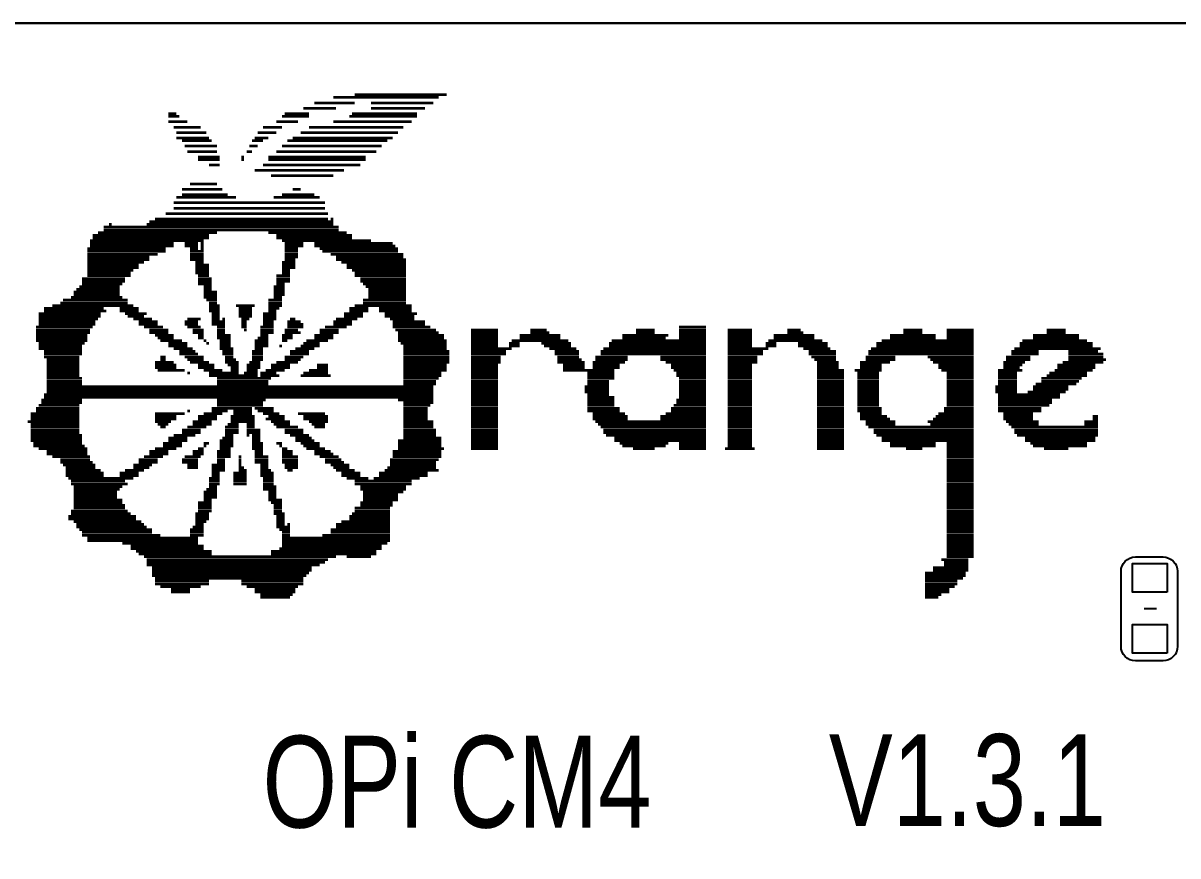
# Model space of a CAD drawing. Extents: x -3.5 to 51.5, y -3.5 to 36.5.
# Drawn here: x 23.4 to 33.63, y 29.12 to 36.5 of the extents above; entities that cross this region are included whole.
import ezdxf

# ---------------------------------------------------------------- set-up
doc = ezdxf.new("R2010")
doc.units = 0
for name, color, linetype in [('BG_OUTLINE', 1, 'CONTINUOUS'), ('BG_SILKSCREEN_TOP', 142, 'CONTINUOUS'), ('PG_SILKSCREEN_TOP', 2, 'CONTINUOUS'), ('PIN_TOP', 3, 'CONTINUOUS')]:
    doc.layers.add(name, color=color, linetype=linetype)

msp = doc.modelspace()

# ---------------------------------------------------------------- linework, layer by layer
at = {"layer": 'BG_OUTLINE'}
msp.add_lwpolyline([(47.99965, 36.499038), (-0.000254, 36.499038, 0.414214), (-3.50012, 32.999172), (-3.50012, -0.000762, 0.414235), (-0.000254, -3.500882), (47.99965, -3.500882, 0.414255), (51.49977, -0.000762), (51.49977, 32.999172, 0.414233)], format="xyb", close=True, dxfattribs=at)
msp.add_lwpolyline([(-0.000254, 36.499038), (47.99965, 36.499038)], dxfattribs=at)
at = {"layer": 'BG_SILKSCREEN_TOP', "const_width": 0.023622}
for points in [[(25.978104, 35.792664), (26.337006, 35.792664)], [(26.145744, 35.840162), (27.07894, 35.840162)], [(26.337006, 35.864292), (27.150822, 35.864292)], [(26.48077, 35.792664), (27.031188, 35.792664)], [(24.685752, 35.696906), (24.757634, 35.696906)], [(25.71496, 35.696906), (25.930098, 35.696906)], [(25.8826, 35.744658), (26.169874, 35.744658)], [(26.31313, 35.696906), (26.887678, 35.696906)], [(26.48077, 35.744658), (26.95956, 35.744658)], [(24.685752, 35.672522), (24.781764, 35.672522)], [(24.685752, 35.625024), (24.853392, 35.625024)], [(25.643078, 35.625024), (25.834848, 35.625024)], [(25.69083, 35.672522), (25.930098, 35.672522)], [(26.145744, 35.625024), (26.839672, 35.625024)], [(26.289254, 35.672522), (26.887678, 35.672522)], [(24.733758, 35.577018), (24.972772, 35.577018)], [(24.757634, 35.529266), (25.021032, 35.529266)], [(24.757634, 35.48126), (25.044654, 35.48126)], [(25.451562, 35.48126), (25.57145, 35.48126)], [(25.475438, 35.529266), (25.643078, 35.529266)], [(25.52319, 35.577018), (25.69083, 35.577018)], [(25.786588, 35.48126), (26.672286, 35.48126)], [(25.85847, 35.529266), (26.720292, 35.529266)], [(25.930098, 35.577018), (26.768044, 35.577018)], [(24.805386, 35.457384), (25.068784, 35.457384)], [(24.829516, 35.409632), (25.11679, 35.409632)], [(25.40381, 35.409632), (25.475438, 35.409632)], [(25.427686, 35.457384), (25.52319, 35.457384)], [(25.69083, 35.409632), (26.576274, 35.409632)], [(25.738836, 35.457384), (26.62428, 35.457384)], [(24.853392, 35.361626), (25.11679, 35.361626)], [(24.94915, 35.31362), (25.140412, 35.31362)], [(24.94915, 35.289744), (25.140412, 35.289744)], [(25.332182, 35.31362), (25.356058, 35.31362)], [(25.332182, 35.289744), (25.356058, 35.289744)], [(25.379934, 35.361626), (25.427686, 35.361626)], [(25.57145, 35.31362), (26.433018, 35.31362)], [(25.57145, 35.289744), (26.433018, 35.289744)], [(25.643078, 35.361626), (26.528522, 35.361626)], [(25.044654, 35.241992), (25.140412, 35.241992)], [(25.451562, 35.19424), (26.241502, 35.19424)], [(25.52319, 35.241992), (26.385266, 35.241992)], [(24.877014, 35.074352), (25.11679, 35.074352)], [(25.595326, 35.146488), (26.145744, 35.146488)], [(24.805386, 35.0266), (25.164542, 35.0266)], [(24.805386, 34.978848), (25.21204, 34.978848)], [(25.69083, 34.978848), (25.978104, 34.978848)], [(25.786588, 35.0266), (25.85847, 35.0266)], [(24.733758, 34.90722), (26.073862, 34.90722)], [(24.757634, 34.954718), (25.28443, 34.954718)], [(25.619202, 34.954718), (26.025856, 34.954718)], [(24.566118, 34.763202), (26.098246, 34.763202)], [(24.661876, 34.811208), (26.098246, 34.811208)], [(24.733758, 34.859214), (26.073862, 34.859214)], [(26.121868, 34.763202), (26.145744, 34.763202)], [(24.111458, 34.691574), (26.193496, 34.691574)], [(24.111458, 34.667444), (26.193496, 34.667444)], [(24.158956, 34.71545), (24.18334, 34.71545)], [(24.494236, 34.71545), (26.145744, 34.71545)], [(24.518366, 34.739072), (26.145744, 34.739072)], [(23.99157, 34.571432), (24.997156, 34.571432)], [(24.0157, 34.619692), (25.044654, 34.619692)], [(24.0157, 34.595816), (25.044654, 34.595816)], [(24.063706, 34.643822), (25.11679, 34.643822)], [(25.57145, 34.643822), (26.265378, 34.643822)], [(25.643078, 34.619692), (26.31313, 34.619692)], [(25.643078, 34.595816), (26.31313, 34.595816)], [(25.69083, 34.571432), (26.48077, 34.571432)], [(23.967948, 34.499804), (24.661876, 34.499804)], [(23.967948, 34.476182), (24.661876, 34.476182)], [(23.99157, 34.54781), (24.733758, 34.54781)], [(23.99157, 34.523934), (24.733758, 34.523934)], [(24.829516, 34.54781), (24.94915, 34.54781)], [(24.829516, 34.523934), (24.94915, 34.523934)], [(24.877014, 34.499804), (24.94915, 34.499804)], [(24.877014, 34.476182), (24.997156, 34.476182)], [(24.972772, 34.54781), (24.997156, 34.54781)], [(24.972772, 34.523934), (24.997156, 34.523934)], [(24.972772, 34.499804), (24.997156, 34.499804)], [(25.71496, 34.54781), (25.8826, 34.54781)], [(25.71496, 34.523934), (25.8826, 34.523934)], [(25.71496, 34.499804), (25.834848, 34.499804)], [(25.71496, 34.476182), (25.834848, 34.476182)], [(25.978104, 34.54781), (26.672286, 34.54781)], [(25.978104, 34.523934), (26.696162, 34.523934)], [(26.025856, 34.499804), (26.720292, 34.499804)], [(26.049986, 34.476182), (26.720292, 34.476182)], [(23.967948, 34.452052), (24.589994, 34.452052)], [(23.967948, 34.428176), (24.518366, 34.428176)], [(23.967948, 34.4043), (24.518366, 34.4043)], [(23.967948, 34.380424), (24.470614, 34.380424)], [(23.967948, 34.356548), (24.422354, 34.356548)], [(24.877014, 34.452052), (24.997156, 34.452052)], [(24.877014, 34.428176), (24.997156, 34.428176)], [(24.877014, 34.4043), (24.997156, 34.4043)], [(24.92502, 34.380424), (24.997156, 34.380424)], [(24.92502, 34.356548), (25.044654, 34.356548)], [(25.69083, 34.380424), (25.810464, 34.380424)], [(25.69083, 34.356548), (25.810464, 34.356548)], [(25.71496, 34.452052), (25.834848, 34.452052)], [(25.71496, 34.428176), (25.834848, 34.428176)], [(25.71496, 34.4043), (25.810464, 34.4043)], [(26.121868, 34.452052), (26.768044, 34.452052)], [(26.169874, 34.428176), (26.768044, 34.428176)], [(26.169874, 34.4043), (26.79192, 34.4043)], [(26.217626, 34.380424), (26.79192, 34.380424)], [(26.265378, 34.356548), (26.79192, 34.356548)], [(23.967948, 34.332672), (24.422354, 34.332672)], [(23.967948, 34.308796), (24.374602, 34.308796)], [(23.967948, 34.284412), (24.350726, 34.284412)], [(23.967948, 34.260536), (24.350726, 34.260536)], [(24.92502, 34.332672), (25.044654, 34.332672)], [(24.92502, 34.308796), (25.044654, 34.308796)], [(24.92502, 34.284412), (25.044654, 34.284412)], [(24.94915, 34.260536), (25.044654, 34.260536)], [(25.643078, 34.260536), (25.762458, 34.260536)], [(25.69083, 34.332672), (25.810464, 34.332672)], [(25.69083, 34.308796), (25.762458, 34.308796)], [(25.69083, 34.284412), (25.762458, 34.284412)], [(26.265378, 34.332672), (26.79192, 34.332672)], [(26.31313, 34.308796), (26.79192, 34.308796)], [(26.337006, 34.284412), (26.79192, 34.284412)], [(26.337006, 34.260536), (26.79192, 34.260536)], [(23.89632, 34.165032), (24.254968, 34.165032)], [(23.919942, 34.23666), (24.302974, 34.23666)], [(23.919942, 34.212784), (24.302974, 34.212784)], [(23.919942, 34.188908), (24.279098, 34.188908)], [(24.94915, 34.23666), (25.068784, 34.23666)], [(24.94915, 34.212784), (25.068784, 34.212784)], [(24.94915, 34.188908), (25.068784, 34.188908)], [(24.997156, 34.165032), (25.068784, 34.165032)], [(25.619202, 34.165032), (25.71496, 34.165032)], [(25.643078, 34.23666), (25.762458, 34.23666)], [(25.643078, 34.212784), (25.762458, 34.212784)], [(25.643078, 34.188908), (25.71496, 34.188908)], [(26.385266, 34.23666), (26.79192, 34.23666)], [(26.385266, 34.212784), (26.79192, 34.212784)], [(26.409142, 34.188908), (26.79192, 34.188908)], [(26.433018, 34.165032), (26.79192, 34.165032)], [(23.82393, 34.069274), (24.279098, 34.069274)], [(23.84806, 34.117026), (24.254968, 34.117026)], [(23.84806, 34.093404), (24.254968, 34.093404)], [(23.871936, 34.141156), (24.254968, 34.141156)], [(24.997156, 34.141156), (25.068784, 34.141156)], [(24.997156, 34.117026), (25.11679, 34.117026)], [(24.997156, 34.093404), (25.11679, 34.093404)], [(24.997156, 34.069274), (25.11679, 34.069274)], [(25.619202, 34.141156), (25.71496, 34.141156)], [(25.619202, 34.117026), (25.71496, 34.117026)], [(25.619202, 34.093404), (25.71496, 34.093404)], [(25.619202, 34.069274), (25.69083, 34.069274)], [(26.456894, 34.141156), (26.79192, 34.141156)], [(26.456894, 34.117026), (26.79192, 34.117026)], [(26.456894, 34.093404), (26.79192, 34.093404)], [(26.456894, 34.069274), (26.79192, 34.069274)], [(23.584662, 33.973516), (24.111458, 33.973516)], [(23.584662, 33.949386), (24.135334, 33.949386)], [(23.656798, 33.997392), (24.374602, 33.997392)], [(23.72868, 34.021014), (24.326596, 34.021014)], [(23.752302, 34.045398), (24.326596, 34.045398)], [(24.254968, 33.973516), (24.422354, 33.973516)], [(24.254968, 33.949386), (24.422354, 33.949386)], [(25.021032, 34.045398), (25.11679, 34.045398)], [(25.044654, 34.021014), (25.11679, 34.021014)], [(25.044654, 33.997392), (25.140412, 33.997392)], [(25.044654, 33.973516), (25.140412, 33.973516)], [(25.044654, 33.949386), (25.140412, 33.949386)], [(25.28443, 33.997392), (25.451562, 33.997392)], [(25.308052, 33.973516), (25.427686, 33.973516)], [(25.308052, 33.949386), (25.427686, 33.949386)], [(25.57145, 34.045398), (25.69083, 34.045398)], [(25.57145, 34.021014), (25.69083, 34.021014)], [(25.57145, 33.997392), (25.69083, 33.997392)], [(25.57145, 33.973516), (25.667208, 33.973516)], [(25.57145, 33.949386), (25.643078, 33.949386)], [(26.289254, 33.973516), (26.456894, 33.973516)], [(26.289254, 33.949386), (26.456894, 33.949386)], [(26.337006, 33.997392), (26.839672, 33.997392)], [(26.409142, 34.045398), (26.79192, 34.045398)], [(26.409142, 34.021014), (26.79192, 34.021014)], [(26.552652, 33.973516), (26.839672, 33.973516)], [(26.552652, 33.949386), (26.839672, 33.949386)], [(23.53691, 33.925764), (24.087328, 33.925764)], [(23.53691, 33.901634), (24.087328, 33.901634)], [(23.53691, 33.877758), (24.063706, 33.877758)], [(23.53691, 33.853628), (24.039576, 33.853628)], [(24.302974, 33.925764), (24.494236, 33.925764)], [(24.326596, 33.901634), (24.470614, 33.901634)], [(24.374602, 33.877758), (24.542242, 33.877758)], [(24.422354, 33.853628), (24.589994, 33.853628)], [(24.829516, 33.853628), (24.94915, 33.853628)], [(24.853392, 33.877758), (24.972772, 33.877758)], [(25.068784, 33.925764), (25.140412, 33.925764)], [(25.068784, 33.901634), (25.140412, 33.901634)], [(25.068784, 33.877758), (25.140412, 33.877758)], [(25.068784, 33.853628), (25.188418, 33.853628)], [(25.164542, 33.877758), (25.188418, 33.877758)], [(25.308052, 33.925764), (25.427686, 33.925764)], [(25.308052, 33.901634), (25.427686, 33.901634)], [(25.332182, 33.877758), (25.40381, 33.877758)], [(25.332182, 33.853628), (25.379934, 33.853628)], [(25.52319, 33.925764), (25.643078, 33.925764)], [(25.52319, 33.901634), (25.643078, 33.901634)], [(25.52319, 33.877758), (25.643078, 33.877758)], [(25.52319, 33.853628), (25.619202, 33.853628)], [(25.738836, 33.853628), (25.85847, 33.853628)], [(25.762458, 33.877758), (25.810464, 33.877758)], [(26.145744, 33.853628), (26.31313, 33.853628)], [(26.169874, 33.877758), (26.360882, 33.877758)], [(26.241502, 33.925764), (26.409142, 33.925764)], [(26.241502, 33.901634), (26.409142, 33.901634)], [(26.600404, 33.925764), (26.887678, 33.925764)], [(26.600404, 33.901634), (26.863548, 33.901634)], [(26.647902, 33.877758), (26.863548, 33.877758)], [(26.672286, 33.853628), (26.95956, 33.853628)], [(23.513034, 33.80613), (24.0157, 33.80613)], [(23.513034, 33.782), (23.99157, 33.782)], [(23.513034, 33.758378), (23.99157, 33.758378)], [(23.53691, 33.830006), (24.039576, 33.830006)], [(24.422354, 33.830006), (24.589994, 33.830006)], [(24.470614, 33.80613), (24.637746, 33.80613)], [(24.518366, 33.782), (24.685752, 33.782)], [(24.518366, 33.758378), (24.685752, 33.758378)], [(24.829516, 33.830006), (24.94915, 33.830006)], [(24.853392, 33.80613), (24.972772, 33.80613)], [(24.901144, 33.782), (24.997156, 33.782)], [(24.901144, 33.758378), (24.997156, 33.758378)], [(25.068784, 33.830006), (25.188418, 33.830006)], [(25.11679, 33.80613), (25.188418, 33.80613)], [(25.11679, 33.782), (25.188418, 33.782)], [(25.11679, 33.758378), (25.188418, 33.758378)], [(25.332182, 33.830006), (25.379934, 33.830006)], [(25.332182, 33.80613), (25.379934, 33.80613)], [(25.356058, 33.782), (25.379934, 33.782)], [(25.499568, 33.80613), (25.619202, 33.80613)], [(25.499568, 33.782), (25.619202, 33.782)], [(25.499568, 33.758378), (25.619202, 33.758378)], [(25.52319, 33.830006), (25.619202, 33.830006)], [(25.71496, 33.782), (25.834848, 33.782)], [(25.71496, 33.758378), (25.85847, 33.758378)], [(25.738836, 33.830006), (25.8826, 33.830006)], [(25.738836, 33.80613), (25.8826, 33.80613)], [(26.025856, 33.782), (26.193496, 33.782)], [(26.025856, 33.758378), (26.193496, 33.758378)], [(26.073862, 33.80613), (26.265378, 33.80613)], [(26.145744, 33.830006), (26.31313, 33.830006)], [(26.672286, 33.830006), (26.95956, 33.830006)], [(26.672286, 33.80613), (27.007312, 33.80613)], [(26.696162, 33.782), (27.055318, 33.782)], [(26.720292, 33.758378), (27.07894, 33.758378)], [(27.366214, 33.782), (27.605736, 33.782)], [(27.366214, 33.758378), (27.605736, 33.758378)], [(27.892756, 33.782), (28.036774, 33.782)], [(27.892756, 33.758378), (28.060396, 33.758378)], [(28.826206, 33.782), (28.993846, 33.782)], [(28.826206, 33.758378), (28.993846, 33.758378)], [(29.209238, 33.80613), (29.448506, 33.80613)], [(29.209238, 33.782), (29.448506, 33.782)], [(29.209238, 33.758378), (29.448506, 33.758378)], [(29.640022, 33.782), (29.855414, 33.782)], [(29.640022, 33.758378), (29.855414, 33.758378)], [(30.16631, 33.782), (30.286198, 33.782)], [(30.16631, 33.758378), (30.310074, 33.758378)], [(31.195518, 33.782), (31.363158, 33.782)], [(31.195518, 33.758378), (31.363158, 33.758378)], [(31.57855, 33.782), (31.817818, 33.782)], [(31.57855, 33.758378), (31.817818, 33.758378)], [(32.464248, 33.782), (32.631634, 33.782)], [(32.464248, 33.758378), (32.631634, 33.758378)], [(23.513034, 33.733994), (23.967948, 33.733994)], [(23.513034, 33.710118), (23.967948, 33.710118)], [(23.513034, 33.685988), (23.967948, 33.685988)], [(23.53691, 33.662366), (23.944072, 33.662366)], [(23.53691, 33.63849), (23.919942, 33.63849)], [(24.566118, 33.733994), (24.733758, 33.733994)], [(24.589994, 33.710118), (24.733758, 33.710118)], [(24.614124, 33.685988), (24.805386, 33.685988)], [(24.685752, 33.662366), (24.853392, 33.662366)], [(24.685752, 33.63849), (24.853392, 33.63849)], [(24.94915, 33.733994), (24.997156, 33.733994)], [(24.94915, 33.710118), (24.997156, 33.710118)], [(24.997156, 33.685988), (25.021032, 33.685988)], [(25.021032, 33.662366), (25.044654, 33.662366)], [(25.11679, 33.733994), (25.23617, 33.733994)], [(25.11679, 33.710118), (25.23617, 33.710118)], [(25.140412, 33.685988), (25.23617, 33.685988)], [(25.140412, 33.662366), (25.23617, 33.662366)], [(25.140412, 33.63849), (25.23617, 33.63849)], [(25.451562, 33.685988), (25.57145, 33.685988)], [(25.451562, 33.662366), (25.57145, 33.662366)], [(25.451562, 33.63849), (25.57145, 33.63849)], [(25.475438, 33.710118), (25.57145, 33.710118)], [(25.499568, 33.733994), (25.57145, 33.733994)], [(25.667208, 33.63849), (25.69083, 33.63849)], [(25.69083, 33.733994), (25.786588, 33.733994)], [(25.69083, 33.710118), (25.786588, 33.710118)], [(25.69083, 33.685988), (25.738836, 33.685988)], [(25.85847, 33.63849), (26.025856, 33.63849)], [(25.8826, 33.662366), (26.025856, 33.662366)], [(25.906476, 33.685988), (26.098246, 33.685988)], [(25.978104, 33.733994), (26.145744, 33.733994)], [(25.978104, 33.710118), (26.145744, 33.710118)], [(26.720292, 33.733994), (27.126946, 33.733994)], [(26.720292, 33.710118), (27.126946, 33.710118)], [(26.720292, 33.685988), (27.150822, 33.685988)], [(26.743914, 33.662366), (27.150822, 33.662366)], [(26.768044, 33.63849), (27.150822, 33.63849)], [(27.366214, 33.733994), (27.605736, 33.733994)], [(27.366214, 33.710118), (27.605736, 33.710118)], [(27.366214, 33.685988), (27.605736, 33.685988)], [(27.366214, 33.662366), (27.605736, 33.662366)], [(27.366214, 33.63849), (27.605736, 33.63849)], [(27.701494, 33.662366), (27.796998, 33.662366)], [(27.701494, 33.63849), (27.796998, 33.63849)], [(27.725116, 33.685988), (28.227782, 33.685988)], [(27.796998, 33.733994), (28.156154, 33.733994)], [(27.796998, 33.710118), (28.156154, 33.710118)], [(27.988514, 33.662366), (28.251912, 33.662366)], [(28.01239, 33.63849), (28.251912, 33.63849)], [(28.587192, 33.662366), (29.448506, 33.662366)], [(28.587192, 33.63849), (29.448506, 33.63849)], [(28.610814, 33.685988), (29.448506, 33.685988)], [(28.706572, 33.733994), (29.113226, 33.733994)], [(28.706572, 33.710118), (29.08935, 33.710118)], [(29.209238, 33.733994), (29.448506, 33.733994)], [(29.209238, 33.710118), (29.448506, 33.710118)], [(29.640022, 33.733994), (29.855414, 33.733994)], [(29.640022, 33.710118), (29.855414, 33.710118)], [(29.640022, 33.685988), (29.855414, 33.685988)], [(29.640022, 33.662366), (29.855414, 33.662366)], [(29.640022, 33.63849), (29.855414, 33.63849)], [(29.975302, 33.662366), (30.070552, 33.662366)], [(29.975302, 33.63849), (30.070552, 33.63849)], [(29.998924, 33.685988), (30.47746, 33.685988)], [(30.04693, 33.733994), (30.405832, 33.733994)], [(30.04693, 33.710118), (30.405832, 33.710118)], [(30.262322, 33.662366), (30.52572, 33.662366)], [(30.262322, 33.63849), (30.52572, 33.63849)], [(30.95625, 33.662366), (31.817818, 33.662366)], [(30.95625, 33.63849), (31.817818, 33.63849)], [(31.004002, 33.685988), (31.817818, 33.685988)], [(31.076138, 33.733994), (31.482792, 33.733994)], [(31.076138, 33.710118), (31.482792, 33.710118)], [(31.57855, 33.733994), (31.817818, 33.733994)], [(31.57855, 33.710118), (31.817818, 33.710118)], [(32.224726, 33.662366), (32.870902, 33.662366)], [(32.224726, 33.63849), (32.870902, 33.63849)], [(32.248602, 33.685988), (32.822896, 33.685988)], [(32.34436, 33.733994), (32.751268, 33.733994)], [(32.34436, 33.710118), (32.751268, 33.710118)], [(23.53691, 33.61436), (23.919942, 33.61436)], [(23.584662, 33.590738), (23.919942, 33.590738)], [(23.584662, 33.566608), (23.919942, 33.566608)], [(23.584662, 33.542732), (23.89632, 33.542732)], [(24.614124, 33.542732), (24.661876, 33.542732)], [(24.733758, 33.61436), (24.901144, 33.61436)], [(24.781764, 33.590738), (24.92502, 33.590738)], [(24.781764, 33.566608), (24.94915, 33.566608)], [(24.829516, 33.542732), (24.997156, 33.542732)], [(25.140412, 33.61436), (25.260046, 33.61436)], [(25.164542, 33.590738), (25.260046, 33.590738)], [(25.164542, 33.566608), (25.260046, 33.566608)], [(25.188418, 33.542732), (25.260046, 33.542732)], [(25.427686, 33.590738), (25.52319, 33.590738)], [(25.427686, 33.566608), (25.52319, 33.566608)], [(25.427686, 33.542732), (25.52319, 33.542732)], [(25.451562, 33.61436), (25.52319, 33.61436)], [(25.71496, 33.542732), (25.8826, 33.542732)], [(25.762458, 33.590738), (25.930098, 33.590738)], [(25.762458, 33.566608), (25.930098, 33.566608)], [(25.810464, 33.61436), (25.978104, 33.61436)], [(26.768044, 33.61436), (27.150822, 33.61436)], [(26.768044, 33.590738), (27.174698, 33.590738)], [(26.768044, 33.566608), (27.174698, 33.566608)], [(26.768044, 33.542732), (27.174698, 33.542732)], [(27.366214, 33.61436), (27.725116, 33.61436)], [(27.366214, 33.590738), (27.677364, 33.590738)], [(27.366214, 33.566608), (27.677364, 33.566608)], [(27.366214, 33.542732), (27.629358, 33.542732)], [(28.060396, 33.61436), (28.29941, 33.61436)], [(28.108402, 33.590738), (28.323794, 33.590738)], [(28.108402, 33.566608), (28.323794, 33.566608)], [(28.132024, 33.542732), (28.323794, 33.542732)], [(28.46705, 33.542732), (28.754578, 33.542732)], [(28.514802, 33.590738), (29.448506, 33.590738)], [(28.514802, 33.566608), (29.448506, 33.566608)], [(28.538932, 33.61436), (29.448506, 33.61436)], [(29.041598, 33.542732), (29.448506, 33.542732)], [(29.640022, 33.61436), (29.998924, 33.61436)], [(29.640022, 33.590738), (29.950918, 33.590738)], [(29.640022, 33.566608), (29.950918, 33.566608)], [(29.640022, 33.542732), (29.902912, 33.542732)], [(30.310074, 33.61436), (30.549342, 33.61436)], [(30.35808, 33.590738), (30.597348, 33.590738)], [(30.35808, 33.566608), (30.597348, 33.566608)], [(30.381702, 33.542732), (30.597348, 33.542732)], [(30.860746, 33.542732), (31.12389, 33.542732)], [(30.884368, 33.590738), (31.817818, 33.590738)], [(30.884368, 33.566608), (31.817818, 33.566608)], [(30.908498, 33.61436), (31.817818, 33.61436)], [(31.411164, 33.542732), (31.817818, 33.542732)], [(32.104838, 33.542732), (32.32023, 33.542732)], [(32.15259, 33.590738), (32.392366, 33.590738)], [(32.15259, 33.566608), (32.392366, 33.566608)], [(32.176974, 33.61436), (32.942784, 33.61436)], [(32.655256, 33.590738), (32.918654, 33.590738)], [(32.655256, 33.566608), (32.966406, 33.566608)], [(32.655256, 33.542732), (32.966406, 33.542732)], [(23.608538, 33.518856), (23.89632, 33.518856)], [(23.608538, 33.49498), (23.89632, 33.49498)], [(23.608538, 33.471104), (23.89632, 33.471104)], [(23.608538, 33.44672), (23.89632, 33.44672)], [(24.566118, 33.49498), (24.733758, 33.49498)], [(24.566118, 33.471104), (24.757634, 33.471104)], [(24.566118, 33.44672), (24.757634, 33.44672)], [(24.614124, 33.518856), (24.661876, 33.518856)], [(24.853392, 33.518856), (24.997156, 33.518856)], [(24.877014, 33.49498), (25.044654, 33.49498)], [(24.94915, 33.471104), (25.09266, 33.471104)], [(24.94915, 33.44672), (25.09266, 33.44672)], [(25.188418, 33.518856), (25.28443, 33.518856)], [(25.188418, 33.49498), (25.308052, 33.49498)], [(25.21204, 33.471104), (25.308052, 33.471104)], [(25.23617, 33.44672), (25.308052, 33.44672)], [(25.379934, 33.471104), (25.499568, 33.471104)], [(25.379934, 33.44672), (25.499568, 33.44672)], [(25.40381, 33.49498), (25.499568, 33.49498)], [(25.427686, 33.518856), (25.52319, 33.518856)], [(25.595326, 33.471104), (25.762458, 33.471104)], [(25.595326, 33.44672), (25.762458, 33.44672)], [(25.643078, 33.49498), (25.834848, 33.49498)], [(25.71496, 33.518856), (25.85847, 33.518856)], [(26.002234, 33.471104), (26.098246, 33.471104)], [(26.002234, 33.44672), (26.098246, 33.44672)], [(26.768044, 33.518856), (27.174698, 33.518856)], [(26.768044, 33.49498), (27.174698, 33.49498)], [(26.768044, 33.471104), (27.150822, 33.471104)], [(26.768044, 33.44672), (27.150822, 33.44672)], [(27.366214, 33.518856), (27.629358, 33.518856)], [(27.366214, 33.49498), (27.629358, 33.49498)], [(27.366214, 33.471104), (27.605736, 33.471104)], [(27.366214, 33.44672), (27.605736, 33.44672)], [(28.132024, 33.518856), (28.34767, 33.518856)], [(28.132024, 33.49498), (28.371546, 33.49498)], [(28.18003, 33.471104), (28.371546, 33.471104)], [(28.18003, 33.44672), (28.371546, 33.44672)], [(28.443174, 33.49498), (28.730448, 33.49498)], [(28.443174, 33.471104), (28.682442, 33.471104)], [(28.443174, 33.44672), (28.682442, 33.44672)], [(28.46705, 33.518856), (28.754578, 33.518856)], [(29.041598, 33.518856), (29.448506, 33.518856)], [(29.08935, 33.49498), (29.448506, 33.49498)], [(29.13761, 33.471104), (29.448506, 33.471104)], [(29.13761, 33.44672), (29.448506, 33.44672)], [(29.640022, 33.518856), (29.902912, 33.518856)], [(29.640022, 33.49498), (29.902912, 33.49498)], [(29.640022, 33.471104), (29.855414, 33.471104)], [(29.640022, 33.44672), (29.855414, 33.44672)], [(30.405832, 33.518856), (30.597348, 33.518856)], [(30.429708, 33.49498), (30.62097, 33.49498)], [(30.429708, 33.471104), (30.62097, 33.471104)], [(30.429708, 33.44672), (30.62097, 33.44672)], [(30.81274, 33.49498), (31.076138, 33.49498)], [(30.81274, 33.471104), (31.004002, 33.471104)], [(30.81274, 33.44672), (31.004002, 33.44672)], [(30.860746, 33.518856), (31.12389, 33.518856)], [(31.434786, 33.518856), (31.817818, 33.518856)], [(31.458916, 33.49498), (31.817818, 33.49498)], [(31.506414, 33.471104), (31.817818, 33.471104)], [(31.506414, 33.44672), (31.817818, 33.44672)], [(32.080962, 33.49498), (32.272478, 33.49498)], [(32.080962, 33.471104), (32.248602, 33.471104)], [(32.080962, 33.44672), (32.224726, 33.44672)], [(32.104838, 33.518856), (32.32023, 33.518856)], [(32.560006, 33.471104), (32.894778, 33.471104)], [(32.560006, 33.44672), (32.894778, 33.44672)], [(32.607504, 33.49498), (32.966406, 33.49498)], [(32.655256, 33.518856), (32.990282, 33.518856)], [(23.608538, 33.423098), (23.89632, 33.423098)], [(23.608538, 33.398968), (23.89632, 33.398968)], [(23.608538, 33.375092), (23.89632, 33.375092)], [(23.608538, 33.351216), (23.919942, 33.351216)], [(24.589994, 33.423098), (24.829516, 33.423098)], [(24.853392, 33.398968), (24.877014, 33.398968)], [(24.997156, 33.423098), (25.164542, 33.423098)], [(25.044654, 33.398968), (25.308052, 33.398968)], [(25.044654, 33.375092), (25.475438, 33.375092)], [(25.11679, 33.351216), (25.595326, 33.351216)], [(25.23617, 33.423098), (25.308052, 33.423098)], [(25.356058, 33.398968), (25.475438, 33.398968)], [(25.379934, 33.423098), (25.475438, 33.423098)], [(25.499568, 33.398968), (25.643078, 33.398968)], [(25.499568, 33.375092), (25.667208, 33.375092)], [(25.547574, 33.423098), (25.71496, 33.423098)], [(25.85847, 33.375092), (26.121868, 33.375092)], [(25.8826, 33.398968), (26.098246, 33.398968)], [(25.930098, 33.423098), (26.098246, 33.423098)], [(26.768044, 33.423098), (27.150822, 33.423098)], [(26.768044, 33.398968), (27.10307, 33.398968)], [(26.768044, 33.375092), (27.10307, 33.375092)], [(26.768044, 33.351216), (27.07894, 33.351216)], [(27.366214, 33.423098), (27.605736, 33.423098)], [(27.366214, 33.398968), (27.605736, 33.398968)], [(27.366214, 33.375092), (27.605736, 33.375092)], [(27.366214, 33.351216), (27.605736, 33.351216)], [(28.18003, 33.423098), (28.63469, 33.423098)], [(28.395422, 33.398968), (28.63469, 33.398968)], [(28.395422, 33.375092), (28.63469, 33.375092)], [(28.395422, 33.351216), (28.63469, 33.351216)], [(29.161486, 33.423098), (29.448506, 33.423098)], [(29.185108, 33.398968), (29.448506, 33.398968)], [(29.185108, 33.375092), (29.448506, 33.375092)], [(29.209238, 33.351216), (29.448506, 33.351216)], [(29.640022, 33.423098), (29.855414, 33.423098)], [(29.640022, 33.398968), (29.855414, 33.398968)], [(29.640022, 33.375092), (29.855414, 33.375092)], [(29.640022, 33.351216), (29.855414, 33.351216)], [(30.429708, 33.423098), (30.668976, 33.423098)], [(30.429708, 33.398968), (30.668976, 33.398968)], [(30.429708, 33.375092), (30.668976, 33.375092)], [(30.429708, 33.351216), (30.668976, 33.351216)], [(30.764734, 33.423098), (31.004002, 33.423098)], [(30.788356, 33.398968), (30.980126, 33.398968)], [(30.788356, 33.375092), (30.980126, 33.375092)], [(30.788356, 33.351216), (30.980126, 33.351216)], [(31.530544, 33.423098), (31.817818, 33.423098)], [(31.57855, 33.398968), (31.817818, 33.398968)], [(31.57855, 33.375092), (31.817818, 33.375092)], [(31.57855, 33.351216), (31.817818, 33.351216)], [(32.03321, 33.423098), (32.248602, 33.423098)], [(32.03321, 33.398968), (32.20085, 33.398968)], [(32.03321, 33.375092), (32.20085, 33.375092)], [(32.03321, 33.351216), (32.20085, 33.351216)], [(32.415988, 33.351216), (32.775144, 33.351216)], [(32.464248, 33.375092), (32.822896, 33.375092)], [(32.48787, 33.398968), (32.822896, 33.398968)], [(32.535876, 33.423098), (32.870902, 33.423098)], [(23.608538, 33.32734), (23.919942, 33.32734)], [(23.608538, 33.30321), (23.919942, 33.30321)], [(23.608538, 33.279588), (27.031188, 33.279588)], [(23.608538, 33.255712), (27.031188, 33.255712)], [(23.608538, 33.231582), (27.031188, 33.231582)], [(25.11679, 33.32734), (25.57145, 33.32734)], [(25.11679, 33.30321), (25.57145, 33.30321)], [(26.768044, 33.32734), (27.055318, 33.32734)], [(26.768044, 33.30321), (27.055318, 33.30321)], [(27.366214, 33.32734), (27.605736, 33.32734)], [(27.366214, 33.30321), (27.605736, 33.30321)], [(27.366214, 33.279588), (27.605736, 33.279588)], [(27.366214, 33.255712), (27.605736, 33.255712)], [(27.366214, 33.231582), (27.605736, 33.231582)], [(28.371546, 33.279588), (28.587192, 33.279588)], [(28.371546, 33.255712), (28.587192, 33.255712)], [(28.371546, 33.231582), (28.587192, 33.231582)], [(28.395422, 33.32734), (28.587192, 33.32734)], [(28.395422, 33.30321), (28.587192, 33.30321)], [(29.209238, 33.32734), (29.448506, 33.32734)], [(29.209238, 33.30321), (29.448506, 33.30321)], [(29.209238, 33.279588), (29.448506, 33.279588)], [(29.209238, 33.255712), (29.448506, 33.255712)], [(29.209238, 33.231582), (29.448506, 33.231582)], [(29.640022, 33.32734), (29.855414, 33.32734)], [(29.640022, 33.30321), (29.855414, 33.30321)], [(29.640022, 33.279588), (29.855414, 33.279588)], [(29.640022, 33.255712), (29.855414, 33.255712)], [(29.640022, 33.231582), (29.855414, 33.231582)], [(30.429708, 33.32734), (30.668976, 33.32734)], [(30.429708, 33.30321), (30.668976, 33.30321)], [(30.429708, 33.279588), (30.668976, 33.279588)], [(30.429708, 33.255712), (30.668976, 33.255712)], [(30.429708, 33.231582), (30.668976, 33.231582)], [(30.788356, 33.32734), (30.980126, 33.32734)], [(30.788356, 33.30321), (30.980126, 33.30321)], [(30.788356, 33.279588), (30.980126, 33.279588)], [(30.788356, 33.255712), (30.980126, 33.255712)], [(30.788356, 33.231582), (30.980126, 33.231582)], [(31.57855, 33.32734), (31.817818, 33.32734)], [(31.57855, 33.30321), (31.817818, 33.30321)], [(31.57855, 33.279588), (31.817818, 33.279588)], [(31.57855, 33.255712), (31.817818, 33.255712)], [(31.57855, 33.231582), (31.817818, 33.231582)], [(32.009334, 33.279588), (32.20085, 33.279588)], [(32.009334, 33.255712), (32.20085, 33.255712)], [(32.009334, 33.231582), (32.20085, 33.231582)], [(32.03321, 33.32734), (32.20085, 33.32734)], [(32.03321, 33.30321), (32.20085, 33.30321)], [(32.296608, 33.231582), (32.631634, 33.231582)], [(32.34436, 33.279588), (32.655256, 33.279588)], [(32.34436, 33.255712), (32.655256, 33.255712)], [(32.368236, 33.30321), (32.727646, 33.30321)], [(32.415988, 33.32734), (32.751268, 33.32734)], [(23.56104, 33.1597), (23.919942, 33.1597)], [(23.56104, 33.13557), (23.919942, 33.13557)], [(23.584662, 33.20796), (27.031188, 33.20796)], [(23.584662, 33.183576), (27.031188, 33.183576)], [(25.11679, 33.1597), (25.547574, 33.1597)], [(25.11679, 33.13557), (25.52319, 33.13557)], [(26.720292, 33.1597), (27.031188, 33.1597)], [(26.768044, 33.13557), (27.031188, 33.13557)], [(27.366214, 33.20796), (27.605736, 33.20796)], [(27.366214, 33.183576), (27.605736, 33.183576)], [(27.366214, 33.1597), (27.605736, 33.1597)], [(27.366214, 33.13557), (27.605736, 33.13557)], [(28.395422, 33.20796), (28.587192, 33.20796)], [(28.395422, 33.183576), (28.63469, 33.183576)], [(28.395422, 33.1597), (28.63469, 33.1597)], [(28.395422, 33.13557), (28.63469, 33.13557)], [(29.185108, 33.1597), (29.448506, 33.1597)], [(29.185108, 33.13557), (29.448506, 33.13557)], [(29.209238, 33.20796), (29.448506, 33.20796)], [(29.209238, 33.183576), (29.448506, 33.183576)], [(29.640022, 33.20796), (29.855414, 33.20796)], [(29.640022, 33.183576), (29.855414, 33.183576)], [(29.640022, 33.1597), (29.855414, 33.1597)], [(29.640022, 33.13557), (29.855414, 33.13557)], [(30.429708, 33.20796), (30.668976, 33.20796)], [(30.429708, 33.183576), (30.668976, 33.183576)], [(30.429708, 33.1597), (30.668976, 33.1597)], [(30.429708, 33.13557), (30.668976, 33.13557)], [(30.788356, 33.20796), (30.980126, 33.20796)], [(30.788356, 33.183576), (30.980126, 33.183576)], [(30.788356, 33.1597), (30.980126, 33.1597)], [(30.788356, 33.13557), (30.980126, 33.13557)], [(31.57855, 33.20796), (31.817818, 33.20796)], [(31.57855, 33.183576), (31.817818, 33.183576)], [(31.57855, 33.1597), (31.817818, 33.1597)], [(31.57855, 33.13557), (31.817818, 33.13557)], [(32.03321, 33.20796), (32.583628, 33.20796)], [(32.03321, 33.183576), (32.583628, 33.183576)], [(32.03321, 33.1597), (32.512, 33.1597)], [(32.03321, 33.13557), (32.512, 33.13557)], [(23.465282, 33.04032), (23.89632, 33.04032)], [(23.513034, 33.088072), (23.89632, 33.088072)], [(23.513034, 33.063942), (23.89632, 33.063942)], [(23.53691, 33.111948), (23.89632, 33.111948)], [(24.566118, 33.04032), (24.829516, 33.04032)], [(24.853392, 33.063942), (24.877014, 33.063942)], [(24.997156, 33.04032), (25.164542, 33.04032)], [(25.068784, 33.088072), (25.427686, 33.088072)], [(25.068784, 33.063942), (25.21204, 33.063942)], [(25.11679, 33.111948), (25.52319, 33.111948)], [(25.260046, 33.063942), (25.427686, 33.063942)], [(25.260046, 33.04032), (25.427686, 33.04032)], [(25.451562, 33.088072), (25.619202, 33.088072)], [(25.475438, 33.063942), (25.619202, 33.063942)], [(25.52319, 33.04032), (25.667208, 33.04032)], [(25.834848, 33.04032), (26.073862, 33.04032)], [(26.768044, 33.111948), (27.007312, 33.111948)], [(26.768044, 33.088072), (26.98369, 33.088072)], [(26.768044, 33.063942), (26.98369, 33.063942)], [(26.768044, 33.04032), (26.98369, 33.04032)], [(27.366214, 33.111948), (27.605736, 33.111948)], [(27.366214, 33.088072), (27.605736, 33.088072)], [(27.366214, 33.063942), (27.605736, 33.063942)], [(27.366214, 33.04032), (27.605736, 33.04032)], [(28.395422, 33.111948), (28.63469, 33.111948)], [(28.395422, 33.088072), (28.682442, 33.088072)], [(28.395422, 33.063942), (28.682442, 33.063942)], [(28.443174, 33.04032), (28.730448, 33.04032)], [(29.08935, 33.04032), (29.448506, 33.04032)], [(29.13761, 33.088072), (29.448506, 33.088072)], [(29.13761, 33.063942), (29.448506, 33.063942)], [(29.161486, 33.111948), (29.448506, 33.111948)], [(29.640022, 33.111948), (29.855414, 33.111948)], [(29.640022, 33.088072), (29.855414, 33.088072)], [(29.640022, 33.063942), (29.855414, 33.063942)], [(29.640022, 33.04032), (29.855414, 33.04032)], [(30.429708, 33.111948), (30.668976, 33.111948)], [(30.429708, 33.088072), (30.668976, 33.088072)], [(30.429708, 33.063942), (30.668976, 33.063942)], [(30.429708, 33.04032), (30.668976, 33.04032)], [(30.788356, 33.111948), (30.980126, 33.111948)], [(30.788356, 33.088072), (31.004002, 33.088072)], [(30.788356, 33.063942), (31.004002, 33.063942)], [(30.81274, 33.04032), (31.004002, 33.04032)], [(31.506414, 33.04032), (31.817818, 33.04032)], [(31.55442, 33.088072), (31.817818, 33.088072)], [(31.55442, 33.063942), (31.817818, 33.063942)], [(31.57855, 33.111948), (31.817818, 33.111948)], [(32.03321, 33.111948), (32.48787, 33.111948)], [(32.03321, 33.088072), (32.415988, 33.088072)], [(32.03321, 33.063942), (32.415988, 33.063942)], [(32.080962, 33.04032), (32.34436, 33.04032)], [(23.441152, 32.968184), (23.89632, 32.968184)], [(23.465282, 33.01619), (23.89632, 33.01619)], [(23.465282, 32.992314), (23.89632, 32.992314)], [(23.465282, 32.944562), (23.89632, 32.944562)], [(24.566118, 33.01619), (24.757634, 33.01619)], [(24.566118, 32.992314), (24.757634, 32.992314)], [(24.566118, 32.968184), (24.709374, 32.968184)], [(24.589994, 32.944562), (24.685752, 32.944562)], [(24.901144, 32.968184), (25.068784, 32.968184)], [(24.901144, 32.944562), (25.068784, 32.944562)], [(24.94915, 33.01619), (25.11679, 33.01619)], [(24.94915, 32.992314), (25.11679, 32.992314)], [(25.21204, 32.944562), (25.308052, 32.944562)], [(25.23617, 33.01619), (25.451562, 33.01619)], [(25.23617, 32.992314), (25.451562, 32.992314)], [(25.23617, 32.968184), (25.451562, 32.968184)], [(25.379934, 32.944562), (25.451562, 32.944562)], [(25.547574, 32.992314), (25.71496, 32.992314)], [(25.57145, 33.01619), (25.71496, 33.01619)], [(25.595326, 32.968184), (25.762458, 32.968184)], [(25.619202, 32.944562), (25.762458, 32.944562)], [(25.8826, 33.01619), (26.098246, 33.01619)], [(25.8826, 32.992314), (26.098246, 32.992314)], [(25.930098, 32.968184), (26.098246, 32.968184)], [(25.954228, 32.944562), (26.073862, 32.944562)], [(26.768044, 33.01619), (26.98369, 33.01619)], [(26.768044, 32.992314), (26.98369, 32.992314)], [(26.768044, 32.968184), (27.031188, 32.968184)], [(26.768044, 32.944562), (27.031188, 32.944562)], [(27.366214, 33.01619), (27.605736, 33.01619)], [(27.366214, 32.992314), (27.605736, 32.992314)], [(27.366214, 32.968184), (27.605736, 32.968184)], [(27.366214, 32.944562), (27.605736, 32.944562)], [(28.443174, 33.01619), (28.754578, 33.01619)], [(28.443174, 32.992314), (28.754578, 32.992314)], [(28.46705, 32.968184), (29.448506, 32.968184)], [(28.49118, 32.944562), (29.448506, 32.944562)], [(29.041598, 33.01619), (29.448506, 33.01619)], [(29.041598, 32.992314), (29.448506, 32.992314)], [(29.640022, 33.01619), (29.855414, 33.01619)], [(29.640022, 32.992314), (29.855414, 32.992314)], [(29.640022, 32.968184), (29.855414, 32.968184)], [(29.640022, 32.944562), (29.855414, 32.944562)], [(30.429708, 33.01619), (30.668976, 33.01619)], [(30.429708, 32.992314), (30.668976, 32.992314)], [(30.429708, 32.968184), (30.668976, 32.968184)], [(30.429708, 32.944562), (30.668976, 32.944562)], [(30.81274, 33.01619), (31.051754, 33.01619)], [(30.81274, 32.992314), (31.076138, 32.992314)], [(30.860746, 32.968184), (31.12389, 32.968184)], [(30.860746, 32.944562), (31.12389, 32.944562)], [(31.411164, 32.968184), (31.817818, 32.968184)], [(31.434786, 32.944562), (31.817818, 32.944562)], [(31.458916, 32.992314), (31.817818, 32.992314)], [(31.482792, 33.01619), (31.817818, 33.01619)], [(32.080962, 33.01619), (32.34436, 33.01619)], [(32.080962, 32.992314), (32.34436, 32.992314)], [(32.104838, 32.968184), (32.392366, 32.968184)], [(32.128968, 32.944562), (32.392366, 32.944562)], [(32.799274, 32.968184), (32.918654, 32.968184)], [(32.799274, 32.944562), (32.918654, 32.944562)], [(32.870902, 33.01619), (32.918654, 33.01619)], [(32.870902, 32.992314), (32.918654, 32.992314)], [(23.465282, 32.920686), (23.89632, 32.920686)], [(23.465282, 32.896302), (23.89632, 32.896302)], [(23.465282, 32.87268), (23.89632, 32.87268)], [(23.465282, 32.84855), (23.919942, 32.84855)], [(23.465282, 32.824674), (23.919942, 32.824674)], [(24.614124, 32.920686), (24.661876, 32.920686)], [(24.685752, 32.824674), (24.853392, 32.824674)], [(24.733758, 32.84855), (24.92502, 32.84855)], [(24.805386, 32.896302), (24.972772, 32.896302)], [(24.805386, 32.87268), (24.972772, 32.87268)], [(24.853392, 32.920686), (25.021032, 32.920686)], [(25.164542, 32.824674), (25.260046, 32.824674)], [(25.188418, 32.920686), (25.308052, 32.920686)], [(25.188418, 32.896302), (25.308052, 32.896302)], [(25.188418, 32.87268), (25.308052, 32.87268)], [(25.188418, 32.84855), (25.260046, 32.84855)], [(25.379934, 32.920686), (25.451562, 32.920686)], [(25.379934, 32.896302), (25.499568, 32.896302)], [(25.379934, 32.87268), (25.499568, 32.87268)], [(25.379934, 32.84855), (25.40381, 32.84855)], [(25.427686, 32.84855), (25.499568, 32.84855)], [(25.427686, 32.824674), (25.499568, 32.824674)], [(25.643078, 32.920686), (25.834848, 32.920686)], [(25.71496, 32.896302), (25.8826, 32.896302)], [(25.71496, 32.87268), (25.8826, 32.87268)], [(25.762458, 32.84855), (25.930098, 32.84855)], [(25.810464, 32.824674), (25.954228, 32.824674)], [(25.978104, 32.920686), (26.073862, 32.920686)], [(26.768044, 32.920686), (27.031188, 32.920686)], [(26.768044, 32.896302), (27.055318, 32.896302)], [(26.768044, 32.87268), (27.055318, 32.87268)], [(26.768044, 32.84855), (27.055318, 32.84855)], [(26.768044, 32.824674), (27.10307, 32.824674)], [(27.366214, 32.920686), (27.605736, 32.920686)], [(27.366214, 32.896302), (27.605736, 32.896302)], [(27.366214, 32.87268), (27.605736, 32.87268)], [(27.366214, 32.84855), (27.605736, 32.84855)], [(27.366214, 32.824674), (27.605736, 32.824674)], [(28.514802, 32.920686), (29.448506, 32.920686)], [(28.538932, 32.896302), (29.448506, 32.896302)], [(28.538932, 32.87268), (29.448506, 32.87268)], [(28.562808, 32.84855), (29.448506, 32.84855)], [(28.63469, 32.824674), (29.448506, 32.824674)], [(29.640022, 32.920686), (29.855414, 32.920686)], [(29.640022, 32.896302), (29.855414, 32.896302)], [(29.640022, 32.87268), (29.855414, 32.87268)], [(29.640022, 32.84855), (29.855414, 32.84855)], [(29.640022, 32.824674), (29.855414, 32.824674)], [(30.429708, 32.920686), (30.668976, 32.920686)], [(30.429708, 32.896302), (30.668976, 32.896302)], [(30.429708, 32.87268), (30.668976, 32.87268)], [(30.429708, 32.84855), (30.668976, 32.84855)], [(30.429708, 32.824674), (30.668976, 32.824674)], [(30.884368, 32.920686), (31.817818, 32.920686)], [(30.932374, 32.896302), (31.817818, 32.896302)], [(30.932374, 32.87268), (31.817818, 32.87268)], [(30.95625, 32.84855), (31.817818, 32.84855)], [(31.004002, 32.824674), (31.817818, 32.824674)], [(32.15259, 32.920686), (32.918654, 32.920686)], [(32.176974, 32.896302), (32.918654, 32.896302)], [(32.176974, 32.87268), (32.918654, 32.87268)], [(32.20085, 32.84855), (32.918654, 32.84855)], [(32.272478, 32.824674), (32.894778, 32.824674)], [(23.465282, 32.800544), (23.919942, 32.800544)], [(23.489158, 32.776922), (23.919942, 32.776922)], [(23.489158, 32.753046), (23.944072, 32.753046)], [(23.53691, 32.728916), (23.967948, 32.728916)], [(24.566118, 32.728916), (24.757634, 32.728916)], [(24.637746, 32.776922), (24.805386, 32.776922)], [(24.637746, 32.753046), (24.805386, 32.753046)], [(24.685752, 32.800544), (24.853392, 32.800544)], [(24.94915, 32.728916), (24.997156, 32.728916)], [(24.997156, 32.776922), (25.044654, 32.776922)], [(24.997156, 32.753046), (25.021032, 32.753046)], [(25.140412, 32.800544), (25.260046, 32.800544)], [(25.140412, 32.776922), (25.260046, 32.776922)], [(25.140412, 32.753046), (25.260046, 32.753046)], [(25.140412, 32.728916), (25.23617, 32.728916)], [(25.427686, 32.800544), (25.499568, 32.800544)], [(25.427686, 32.776922), (25.52319, 32.776922)], [(25.427686, 32.753046), (25.52319, 32.753046)], [(25.427686, 32.728916), (25.52319, 32.728916)], [(25.643078, 32.776922), (25.69083, 32.776922)], [(25.667208, 32.753046), (25.69083, 32.753046)], [(25.69083, 32.728916), (25.738836, 32.728916)], [(25.810464, 32.800544), (25.978104, 32.800544)], [(25.85847, 32.776922), (26.025856, 32.776922)], [(25.8826, 32.753046), (26.025856, 32.753046)], [(25.906476, 32.728916), (26.073862, 32.728916)], [(26.720292, 32.800544), (27.10307, 32.800544)], [(26.720292, 32.776922), (27.10307, 32.776922)], [(26.720292, 32.753046), (27.10307, 32.753046)], [(26.720292, 32.728916), (27.126946, 32.728916)], [(27.366214, 32.800544), (27.605736, 32.800544)], [(27.366214, 32.776922), (27.605736, 32.776922)], [(27.366214, 32.753046), (27.605736, 32.753046)], [(27.366214, 32.728916), (27.605736, 32.728916)], [(28.63469, 32.800544), (29.448506, 32.800544)], [(28.682442, 32.776922), (29.113226, 32.776922)], [(28.706572, 32.753046), (29.08935, 32.753046)], [(28.80233, 32.728916), (28.993846, 32.728916)], [(29.209238, 32.776922), (29.448506, 32.776922)], [(29.209238, 32.753046), (29.448506, 32.753046)], [(29.209238, 32.728916), (29.448506, 32.728916)], [(29.615892, 32.728916), (29.87929, 32.728916)], [(29.640022, 32.800544), (29.855414, 32.800544)], [(29.640022, 32.776922), (29.855414, 32.776922)], [(29.640022, 32.753046), (29.855414, 32.753046)], [(30.429708, 32.800544), (30.668976, 32.800544)], [(30.429708, 32.776922), (30.668976, 32.776922)], [(30.429708, 32.753046), (30.668976, 32.753046)], [(30.429708, 32.728916), (30.668976, 32.728916)], [(31.004002, 32.800544), (31.817818, 32.800544)], [(31.076138, 32.776922), (31.482792, 32.776922)], [(31.076138, 32.753046), (31.482792, 32.753046)], [(31.219394, 32.728916), (31.363158, 32.728916)], [(31.57855, 32.776922), (31.817818, 32.776922)], [(31.57855, 32.753046), (31.817818, 32.753046)], [(31.57855, 32.728916), (31.817818, 32.728916)], [(32.272478, 32.800544), (32.894778, 32.800544)], [(32.32023, 32.776922), (32.822896, 32.776922)], [(32.34436, 32.753046), (32.822896, 32.753046)], [(32.439864, 32.728916), (32.655256, 32.728916)], [(23.608538, 32.705294), (23.967948, 32.705294)], [(23.608538, 32.681164), (23.967948, 32.681164)], [(23.656798, 32.657288), (23.99157, 32.657288)], [(23.72868, 32.632904), (23.99157, 32.632904)], [(24.422354, 32.632904), (24.589994, 32.632904)], [(24.470614, 32.657288), (24.637746, 32.657288)], [(24.518366, 32.705294), (24.685752, 32.705294)], [(24.518366, 32.681164), (24.685752, 32.681164)], [(24.805386, 32.632904), (24.94915, 32.632904)], [(24.829516, 32.657288), (24.972772, 32.657288)], [(24.901144, 32.705294), (24.997156, 32.705294)], [(24.901144, 32.681164), (24.997156, 32.681164)], [(25.11679, 32.705294), (25.23617, 32.705294)], [(25.11679, 32.681164), (25.23617, 32.681164)], [(25.11679, 32.657288), (25.23617, 32.657288)], [(25.11679, 32.632904), (25.188418, 32.632904)], [(25.308052, 32.657288), (25.332182, 32.657288)], [(25.308052, 32.632904), (25.332182, 32.632904)], [(25.451562, 32.705294), (25.52319, 32.705294)], [(25.451562, 32.681164), (25.52319, 32.681164)], [(25.451562, 32.657288), (25.57145, 32.657288)], [(25.451562, 32.632904), (25.57145, 32.632904)], [(25.69083, 32.705294), (25.786588, 32.705294)], [(25.69083, 32.681164), (25.786588, 32.681164)], [(25.69083, 32.657288), (25.834848, 32.657288)], [(25.69083, 32.632904), (25.834848, 32.632904)], [(25.978104, 32.705294), (26.121868, 32.705294)], [(25.978104, 32.681164), (26.145744, 32.681164)], [(26.025856, 32.657288), (26.193496, 32.657288)], [(26.073862, 32.632904), (26.217626, 32.632904)], [(26.647902, 32.632904), (27.07894, 32.632904)], [(26.672286, 32.705294), (27.10307, 32.705294)], [(26.672286, 32.681164), (27.10307, 32.681164)], [(26.672286, 32.657288), (27.10307, 32.657288)], [(31.57855, 32.705294), (31.817818, 32.705294)], [(31.57855, 32.681164), (31.817818, 32.681164)], [(31.57855, 32.657288), (31.817818, 32.657288)], [(31.57855, 32.632904), (31.817818, 32.632904)], [(23.72868, 32.609282), (24.0157, 32.609282)], [(23.752302, 32.585152), (24.039576, 32.585152)], [(23.776178, 32.561276), (24.039576, 32.561276)], [(23.776178, 32.537654), (24.087328, 32.537654)], [(23.776178, 32.513524), (24.111458, 32.513524)], [(24.254968, 32.513524), (24.422354, 32.513524)], [(24.302974, 32.537654), (24.470614, 32.537654)], [(24.374602, 32.585152), (24.542242, 32.585152)], [(24.374602, 32.561276), (24.518366, 32.561276)], [(24.422354, 32.609282), (24.589994, 32.609282)], [(24.805386, 32.609282), (24.94915, 32.609282)], [(24.853392, 32.585152), (24.94915, 32.585152)], [(24.853392, 32.561276), (24.94915, 32.561276)], [(25.068784, 32.585152), (25.188418, 32.585152)], [(25.068784, 32.561276), (25.188418, 32.561276)], [(25.068784, 32.537654), (25.188418, 32.537654)], [(25.068784, 32.513524), (25.140412, 32.513524)], [(25.11679, 32.609282), (25.188418, 32.609282)], [(25.260046, 32.513524), (25.379934, 32.513524)], [(25.308052, 32.609282), (25.332182, 32.609282)], [(25.308052, 32.585152), (25.332182, 32.585152)], [(25.308052, 32.561276), (25.356058, 32.561276)], [(25.308052, 32.537654), (25.379934, 32.537654)], [(25.451562, 32.609282), (25.57145, 32.609282)], [(25.499568, 32.585152), (25.57145, 32.585152)], [(25.499568, 32.561276), (25.57145, 32.561276)], [(25.499568, 32.537654), (25.595326, 32.537654)], [(25.499568, 32.513524), (25.619202, 32.513524)], [(25.69083, 32.609282), (25.834848, 32.609282)], [(25.71496, 32.585152), (25.834848, 32.585152)], [(25.71496, 32.561276), (25.834848, 32.561276)], [(25.738836, 32.537654), (25.786588, 32.537654)], [(26.073862, 32.609282), (26.241502, 32.609282)], [(26.121868, 32.585152), (26.289254, 32.585152)], [(26.145744, 32.561276), (26.289254, 32.561276)], [(26.169874, 32.537654), (26.337006, 32.537654)], [(26.217626, 32.513524), (26.385266, 32.513524)], [(26.552652, 32.513524), (26.98369, 32.513524)], [(26.600404, 32.537654), (27.07894, 32.537654)], [(26.62428, 32.561276), (27.055318, 32.561276)], [(26.647902, 32.609282), (27.055318, 32.609282)], [(26.647902, 32.585152), (27.055318, 32.585152)], [(31.57855, 32.609282), (31.817818, 32.609282)], [(31.57855, 32.585152), (31.817818, 32.585152)], [(31.57855, 32.561276), (31.817818, 32.561276)], [(31.57855, 32.537654), (31.817818, 32.537654)], [(31.57855, 32.513524), (31.817818, 32.513524)], [(23.776178, 32.489648), (24.111458, 32.489648)], [(23.800308, 32.465772), (24.374602, 32.465772)], [(23.82393, 32.441896), (24.302974, 32.441896)], [(23.82393, 32.417766), (24.326596, 32.417766)], [(24.254968, 32.489648), (24.422354, 32.489648)], [(25.044654, 32.465772), (25.140412, 32.465772)], [(25.044654, 32.441896), (25.140412, 32.441896)], [(25.044654, 32.417766), (25.140412, 32.417766)], [(25.068784, 32.489648), (25.140412, 32.489648)], [(25.260046, 32.489648), (25.379934, 32.489648)], [(25.260046, 32.465772), (25.379934, 32.465772)], [(25.260046, 32.441896), (25.379934, 32.441896)], [(25.260046, 32.417766), (25.379934, 32.417766)], [(25.499568, 32.489648), (25.619202, 32.489648)], [(25.52319, 32.465772), (25.619202, 32.465772)], [(25.52319, 32.441896), (25.619202, 32.441896)], [(25.52319, 32.417766), (25.619202, 32.417766)], [(26.217626, 32.489648), (26.385266, 32.489648)], [(26.265378, 32.465772), (26.456894, 32.465772)], [(26.337006, 32.441896), (26.839672, 32.441896)], [(26.337006, 32.417766), (26.839672, 32.417766)], [(26.504646, 32.465772), (26.9113, 32.465772)], [(26.552652, 32.489648), (26.98369, 32.489648)], [(31.57855, 32.489648), (31.817818, 32.489648)], [(31.57855, 32.465772), (31.817818, 32.465772)], [(31.57855, 32.441896), (31.817818, 32.441896)], [(31.57855, 32.417766), (31.817818, 32.417766)], [(23.84806, 32.394144), (24.279098, 32.394144)], [(23.84806, 32.370268), (24.254968, 32.370268)], [(23.84806, 32.345884), (24.231346, 32.345884)], [(23.84806, 32.322008), (24.231346, 32.322008)], [(24.997156, 32.345884), (25.11679, 32.345884)], [(24.997156, 32.322008), (25.11679, 32.322008)], [(25.021032, 32.370268), (25.11679, 32.370268)], [(25.044654, 32.394144), (25.11679, 32.394144)], [(25.52319, 32.394144), (25.643078, 32.394144)], [(25.52319, 32.370268), (25.643078, 32.370268)], [(25.57145, 32.345884), (25.643078, 32.345884)], [(25.57145, 32.322008), (25.643078, 32.322008)], [(26.385266, 32.394144), (26.79192, 32.394144)], [(26.385266, 32.370268), (26.79192, 32.370268)], [(26.409142, 32.345884), (26.768044, 32.345884)], [(26.409142, 32.322008), (26.720292, 32.322008)], [(31.57855, 32.394144), (31.817818, 32.394144)], [(31.57855, 32.370268), (31.817818, 32.370268)], [(31.57855, 32.345884), (31.817818, 32.345884)], [(31.57855, 32.322008), (31.817818, 32.322008)], [(23.84806, 32.298132), (24.231346, 32.298132)], [(23.84806, 32.274256), (24.279098, 32.274256)], [(23.84806, 32.250126), (24.279098, 32.250126)], [(23.84806, 32.226504), (24.302974, 32.226504)], [(24.94915, 32.250126), (25.068784, 32.250126)], [(24.94915, 32.226504), (25.068784, 32.226504)], [(24.997156, 32.298132), (25.11679, 32.298132)], [(24.997156, 32.274256), (25.068784, 32.274256)], [(25.57145, 32.298132), (25.643078, 32.298132)], [(25.57145, 32.274256), (25.69083, 32.274256)], [(25.595326, 32.250126), (25.69083, 32.250126)], [(25.619202, 32.226504), (25.69083, 32.226504)], [(26.385266, 32.250126), (26.672286, 32.250126)], [(26.385266, 32.226504), (26.672286, 32.226504)], [(26.409142, 32.298132), (26.720292, 32.298132)], [(26.409142, 32.274256), (26.720292, 32.274256)], [(31.57855, 32.298132), (31.817818, 32.298132)], [(31.57855, 32.274256), (31.817818, 32.274256)], [(31.57855, 32.250126), (31.817818, 32.250126)], [(31.57855, 32.226504), (31.817818, 32.226504)], [(23.800308, 32.130746), (24.398478, 32.130746)], [(23.800308, 32.10687), (24.398478, 32.10687)], [(23.82393, 32.178498), (24.326596, 32.178498)], [(23.82393, 32.154876), (24.350726, 32.154876)], [(23.84806, 32.202628), (24.302974, 32.202628)], [(24.92502, 32.154876), (25.044654, 32.154876)], [(24.92502, 32.130746), (25.044654, 32.130746)], [(24.92502, 32.10687), (25.044654, 32.10687)], [(24.94915, 32.202628), (25.068784, 32.202628)], [(24.94915, 32.178498), (25.068784, 32.178498)], [(25.619202, 32.202628), (25.69083, 32.202628)], [(25.619202, 32.178498), (25.69083, 32.178498)], [(25.619202, 32.154876), (25.71496, 32.154876)], [(25.643078, 32.130746), (25.71496, 32.130746)], [(25.643078, 32.10687), (25.71496, 32.10687)], [(26.289254, 32.130746), (26.647902, 32.130746)], [(26.289254, 32.10687), (26.647902, 32.10687)], [(26.31313, 32.154876), (26.647902, 32.154876)], [(26.337006, 32.202628), (26.647902, 32.202628)], [(26.337006, 32.178498), (26.647902, 32.178498)], [(31.57855, 32.202628), (31.817818, 32.202628)], [(31.57855, 32.178498), (31.817818, 32.178498)], [(31.57855, 32.154876), (31.817818, 32.154876)], [(31.57855, 32.130746), (31.817818, 32.130746)], [(31.57855, 32.10687), (31.817818, 32.10687)], [(23.84806, 32.082486), (24.446738, 32.082486)], [(23.871936, 32.058864), (24.470614, 32.058864)], [(23.871936, 32.034988), (24.494236, 32.034988)], [(23.89632, 32.010858), (24.542242, 32.010858)], [(24.877014, 32.010858), (24.997156, 32.010858)], [(24.901144, 32.034988), (24.997156, 32.034988)], [(24.92502, 32.082486), (25.021032, 32.082486)], [(24.92502, 32.058864), (24.997156, 32.058864)], [(25.643078, 32.082486), (25.71496, 32.082486)], [(25.643078, 32.058864), (25.71496, 32.058864)], [(25.643078, 32.034988), (25.762458, 32.034988)], [(25.667208, 32.010858), (25.762458, 32.010858)], [(25.738836, 32.058864), (25.762458, 32.058864)], [(26.121868, 32.010858), (26.647902, 32.010858)], [(26.169874, 32.058864), (26.647902, 32.058864)], [(26.169874, 32.034988), (26.647902, 32.034988)], [(26.217626, 32.082486), (26.647902, 32.082486)], [(31.57855, 32.082486), (31.817818, 32.082486)], [(31.57855, 32.058864), (31.817818, 32.058864)], [(31.57855, 32.034988), (31.817818, 32.034988)], [(31.57855, 32.010858), (31.817818, 32.010858)], [(23.919942, 31.987236), (24.542242, 31.987236)], [(23.919942, 31.963106), (24.614124, 31.963106)], [(23.967948, 31.93923), (24.94915, 31.93923)], [(23.967948, 31.9151), (24.94915, 31.9151)], [(24.877014, 31.987236), (24.997156, 31.987236)], [(24.877014, 31.963106), (24.997156, 31.963106)], [(25.69083, 31.987236), (25.762458, 31.987236)], [(25.69083, 31.963106), (25.762458, 31.963106)], [(25.69083, 31.93923), (26.647902, 31.93923)], [(25.69083, 31.9151), (26.647902, 31.9151)], [(26.049986, 31.963106), (26.647902, 31.963106)], [(26.121868, 31.987236), (26.647902, 31.987236)], [(31.57855, 31.987236), (31.817818, 31.987236)], [(31.57855, 31.963106), (31.817818, 31.963106)], [(31.57855, 31.93923), (31.817818, 31.93923)], [(31.57855, 31.9151), (31.817818, 31.9151)], [(24.279098, 31.891478), (24.94915, 31.891478)], [(24.350726, 31.867348), (24.997156, 31.867348)], [(24.350726, 31.843472), (24.997156, 31.843472)], [(24.398478, 31.81985), (25.068784, 31.81985)], [(25.595326, 31.81985), (26.528522, 31.81985)], [(25.667208, 31.843472), (26.576274, 31.843472)], [(25.69083, 31.891478), (26.62428, 31.891478)], [(25.69083, 31.867348), (26.576274, 31.867348)], [(31.57855, 31.891478), (31.817818, 31.891478)], [(31.57855, 31.867348), (31.817818, 31.867348)], [(31.57855, 31.843472), (31.817818, 31.843472)], [(31.57855, 31.81985), (31.817818, 31.81985)], [(24.422354, 31.795466), (25.068784, 31.795466)], [(24.470614, 31.77159), (26.169874, 31.77159)], [(24.494236, 31.74746), (26.098246, 31.74746)], [(24.494236, 31.723838), (26.073862, 31.723838)], [(24.494236, 31.699708), (26.025856, 31.699708)], [(25.595326, 31.795466), (26.528522, 31.795466)], [(26.265378, 31.77159), (26.48077, 31.77159)], [(31.530544, 31.74746), (31.769812, 31.74746)], [(31.55442, 31.723838), (31.769812, 31.723838)], [(31.55442, 31.699708), (31.769812, 31.699708)], [(31.57855, 31.795466), (31.817818, 31.795466)], [(31.57855, 31.77159), (31.817818, 31.77159)], [(24.542242, 31.675832), (25.954228, 31.675832)], [(24.542242, 31.65221), (25.954228, 31.65221)], [(24.542242, 31.62808), (25.930098, 31.62808)], [(24.542242, 31.604204), (25.906476, 31.604204)], [(31.387034, 31.62808), (31.74619, 31.62808)], [(31.387034, 31.604204), (31.74619, 31.604204)], [(31.458916, 31.675832), (31.769812, 31.675832)], [(31.458916, 31.65221), (31.769812, 31.65221)], [(24.566118, 31.580328), (25.8826, 31.580328)], [(24.566118, 31.556452), (25.044654, 31.556452)], [(24.566118, 31.532068), (25.044654, 31.532068)], [(24.614124, 31.508192), (24.972772, 31.508192)], [(25.332182, 31.556452), (25.8826, 31.556452)], [(25.332182, 31.532068), (25.8826, 31.532068)], [(25.379934, 31.508192), (25.834848, 31.508192)], [(31.387034, 31.580328), (31.72206, 31.580328)], [(31.387034, 31.556452), (31.674562, 31.556452)], [(31.387034, 31.532068), (31.674562, 31.532068)], [(31.387034, 31.508192), (31.650432, 31.508192)], [(24.709374, 31.48457), (24.877014, 31.48457)], [(24.709374, 31.46044), (24.877014, 31.46044)], [(25.451562, 31.48457), (25.810464, 31.48457)], [(25.451562, 31.46044), (25.810464, 31.46044)], [(25.499568, 31.436564), (25.786588, 31.436564)], [(25.499568, 31.412688), (25.762458, 31.412688)], [(31.387034, 31.48457), (31.602172, 31.48457)], [(31.387034, 31.46044), (31.602172, 31.46044)], [(31.387034, 31.436564), (31.530544, 31.436564)], [(31.387034, 31.412688), (31.506414, 31.412688)]]:
    msp.add_lwpolyline(points, dxfattribs=at)
at = {"layer": 'PG_SILKSCREEN_TOP'}
for points in [[(33.12287, 30.977078), (33.12287, 31.643066, -0.414214), (33.24987, 31.770066)], [(33.24987, 31.770066), (33.495742, 31.770066, -0.414214), (33.622742, 31.643066)], [(33.622742, 31.643066), (33.622742, 30.977078, -0.414214), (33.495742, 30.850078)], [(33.24987, 30.850078, -0.414214), (33.12287, 30.977078)]]:
    msp.add_lwpolyline(points, format="xyb", dxfattribs=at)
for points in [[(33.43656, 31.312104), (33.32734, 31.312104)], [(33.495742, 30.850078), (33.24987, 30.850078)]]:
    msp.add_lwpolyline(points, dxfattribs=at)
at = {"layer": 'PIN_TOP'}
for points in [[(33.53054, 31.457646), (33.22574, 31.457646), (33.22574, 31.711646), (33.53054, 31.711646)], [(33.53054, 30.917642), (33.22574, 30.917642), (33.22574, 31.171642), (33.53054, 31.171642)]]:
    msp.add_lwpolyline(points, close=True, dxfattribs=at)

# ---------------------------------------------------------------- texts
at = {"layer": 'BG_SILKSCREEN_TOP', "width": 0.78125}
for s, p in [('OPi CM4', (25.519888, 29.373576)), ('V1.3.1', (30.535118, 29.3878))]:
    msp.add_text(s, height=0.8128, dxfattribs=at).set_placement(p)

doc.saveas('drawing.dxf')
